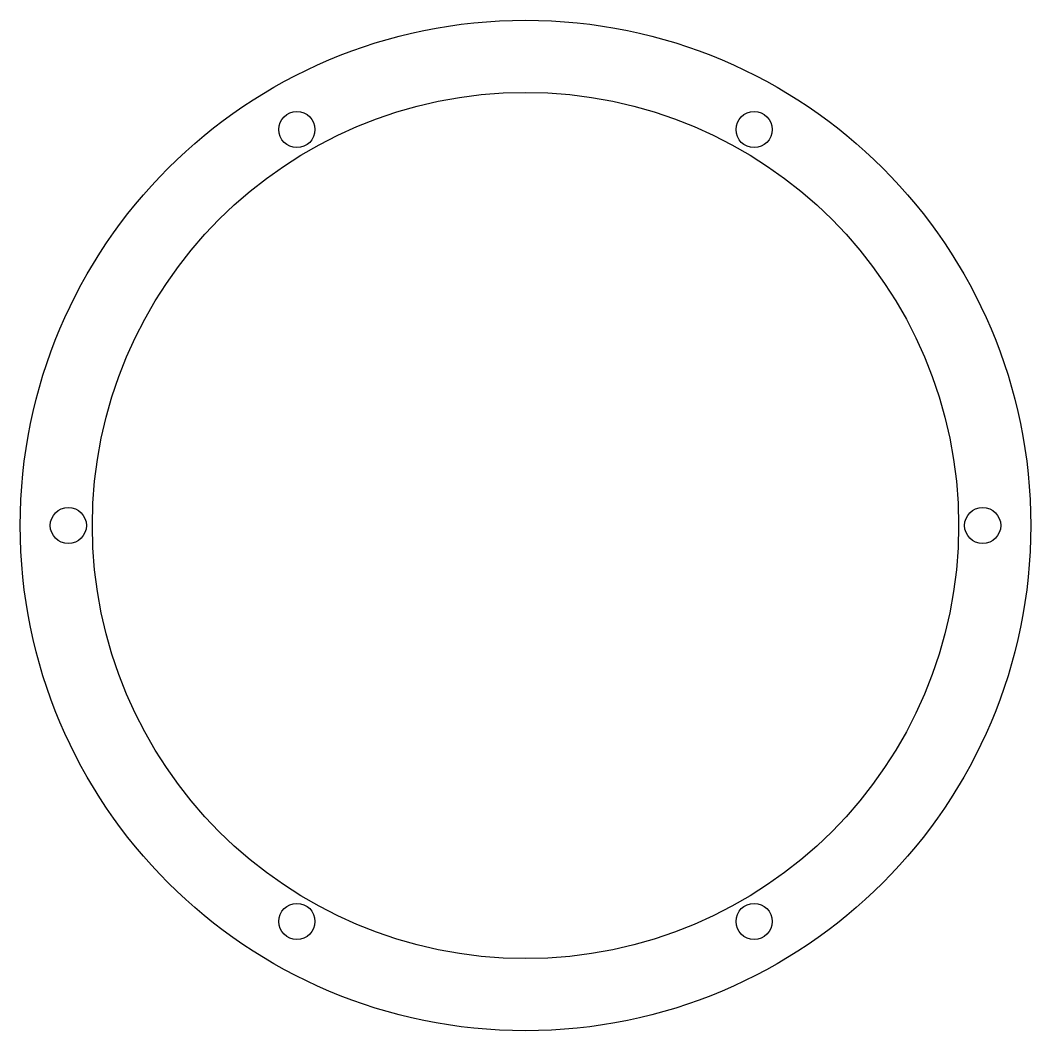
# Model space of a CAD drawing. Header units: millimetres. Extents: x 180.6 to 264.6, y 334.3 to 418.3.
import ezdxf

# ---------------------------------------------------------------- set-up
doc = ezdxf.new("R2010")
doc.units = ezdxf.units.MM
doc.header["$LTSCALE"] = 2

msp = doc.modelspace()

# ---------------------------------------------------------------- linework, layer by layer
at = {"color": 7, "linetype": 'Continuous', "lineweight": 25}
for centre, radius in [((222.601, 376.279), 42), ((222.601, 376.279), 36), ((203.601, 409.188), 1.5), ((241.601, 409.188), 1.5), ((184.601, 376.279), 1.5), ((260.601, 376.279), 1.5), ((203.601, 343.37), 1.5), ((241.601, 343.37), 1.5)]:
    msp.add_circle(centre, radius, dxfattribs=at)

doc.saveas('drawing.dxf')
